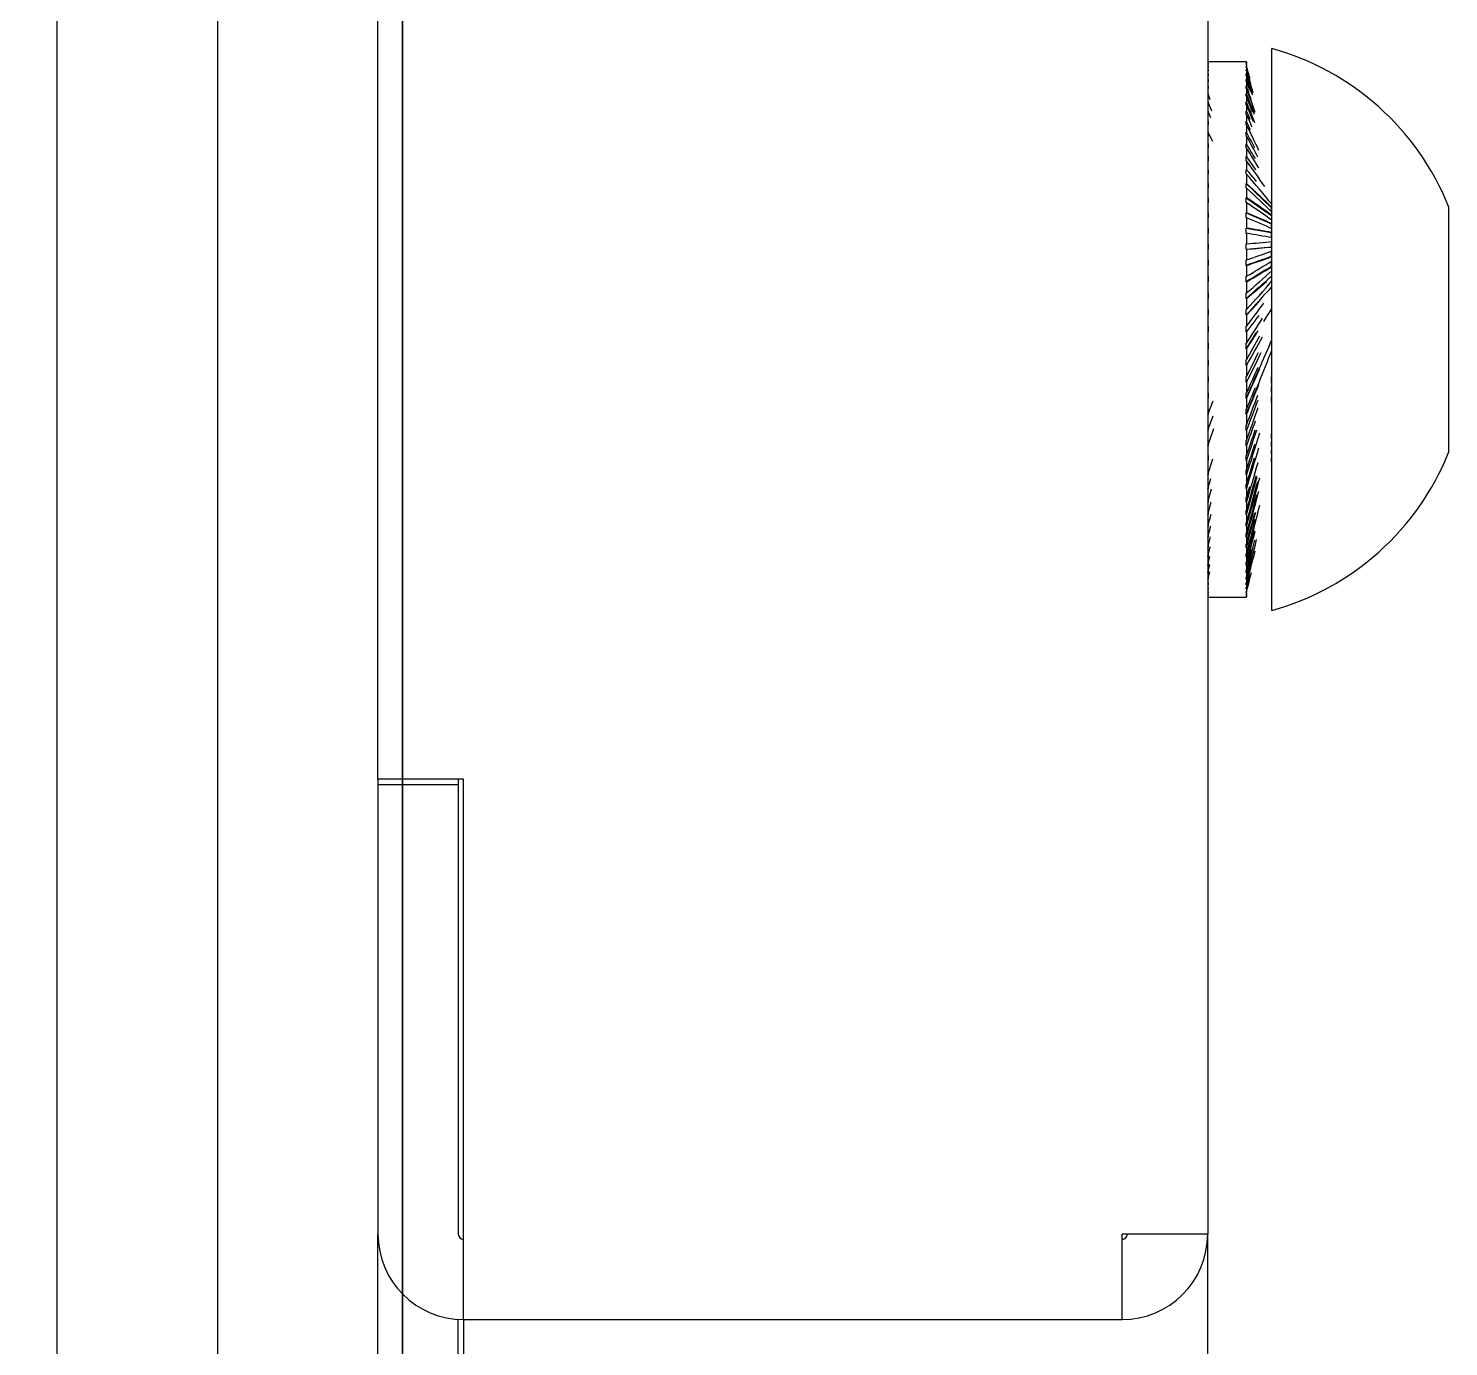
# Model space of a CAD drawing. Header units: millimetres. Extents: x -18178 to 96133, y -22425 to 61598.
# Drawn here: x 42438.01 to 42464.54, y 52346.63 to 52371.26 of the extents above; entities that cross this region are included whole.
import ezdxf

# ---------------------------------------------------------------- set-up
doc = ezdxf.new("R2010")
doc.units = ezdxf.units.MM
for name, color, linetype in [('10H46910P0610B', 7, 'Continuous'), ('10H46911P06B', 7, 'Continuous'), ('CH1775FE', 7, 'Continuous'), ('EAE-UPS PANEL-VERTV.', 7, 'Continuous'), ('RG0999FE', 7, 'Continuous'), ('RG1047FE', 7, 'Continuous'), ('RG1110FE', 7, 'Continuous'), ('SALDATURA_5X5_SP', 7, 'Continuous')]:
    doc.layers.add(name, color=color, linetype=linetype)
doc.layers.add('E-ELEC-EQPM', color=7, linetype='Continuous', lineweight=35)

# ---------------------------------------------------------------- blocks, each defined once
blk = doc.blocks.new('A$Ccc32f15b')
at = {"layer": '10H46910P0610B', "color": 7, "linetype": 'Continuous'}
for p, q in [((46.255, 45.225), (46.3118, 45.225)), ((46.255, 45.225), (46.255, 45.225)), ((46.3118, 45.225), (46.3132, 45.225)), ((46.3132, 45.225), (46.4268, 45.225)), ((46.4268, 45.225), (46.4282, 45.225)), ((46.4282, 45.225), (46.485, 45.225)), ((46.6325, 45.06), (46.1075, 45.06)), ((46.22, 45.0001), (46.22, 45)), ((46.2507, 45.0001), (46.2507, 45)), ((46.4893, 45.0001), (46.4893, 45)), ((46.52, 45), (46.52, 45.0001))]:
    blk.add_line(p, q, dxfattribs=at)
for centre, start, end in [((46.3484, 44.9931), 111.9331, 164.4773), ((46.3916, 44.9931), 15.5227, 68.0669)]:
    blk.add_arc(centre, 0.25, start, end, dxfattribs=at)
at = {"layer": '10H46911P06B', "color": 7, "linetype": 'Continuous'}
for p, q in [((46.2336, 45.0358), (46.2563, 45.0596)), ((46.247, 45.0358), (46.2636, 45.0596)), ((46.2605, 45.0596), (46.2563, 45.0596)), ((46.2609, 45.0358), (46.2713, 45.0596)), ((46.276, 45.0596), (46.2713, 45.0596)), ((46.2752, 45.0358), (46.2794, 45.0596)), ((46.2843, 45.0596), (46.2794, 45.0596)), ((46.2929, 45.0596), (46.2879, 45.0596)), ((46.295, 45.0358), (46.2929, 45.0596)), ((46.3019, 45.0596), (46.2966, 45.0596)), ((46.3111, 45.0596), (46.3057, 45.0596)), ((46.4194, 45.0596), (46.4139, 45.0596)), ((46.4289, 45.0596), (46.4234, 45.0596)), ((46.4381, 45.0596), (46.4328, 45.0596)), ((46.472, 45.0596), (46.4674, 45.0596)), ((46.4795, 45.0596), (46.4752, 45.0596)), ((46.4866, 45.0596), (46.4826, 45.0596)), ((46.4933, 45.0596), (46.4895, 45.0596)), ((46.12, 45.0363), (46.1203, 45.0363)), ((46.12, 45.0363), (46.12, 45.0358)), ((46.12, 45.0358), (46.12, 45.0006)), ((46.1203, 45.0363), (46.1203, 45.0358)), ((46.1203, 45.0358), (46.1207, 45.0359)), ((46.1207, 45.0358), (46.1203, 45.0358)), ((46.1207, 45.0363), (46.1216, 45.0363)), ((46.1207, 45.0363), (46.1207, 45.0358)), ((46.1216, 45.0363), (46.1216, 45.0358)), ((46.1216, 45.0358), (46.1223, 45.036)), ((46.1223, 45.0358), (46.1216, 45.0358)), ((46.1223, 45.0363), (46.1239, 45.0363)), ((46.1223, 45.0363), (46.1223, 45.0358)), ((46.1239, 45.0363), (46.1239, 45.0358)), ((46.1239, 45.0358), (46.1249, 45.0361)), ((46.1249, 45.0358), (46.1239, 45.0358)), ((46.1249, 45.0363), (46.1271, 45.0363)), ((46.1249, 45.0363), (46.1249, 45.0358)), ((46.1271, 45.0363), (46.1271, 45.0358)), ((46.1271, 45.0358), (46.1284, 45.0362)), ((46.1284, 45.0358), (46.1271, 45.0358)), ((46.1284, 45.0363), (46.1313, 45.0363)), ((46.1284, 45.0363), (46.1284, 45.0358)), ((46.1313, 45.0358), (46.133, 45.0363)), ((46.1313, 45.0363), (46.1313, 45.0358)), ((46.133, 45.0358), (46.1313, 45.0358)), ((46.133, 45.0363), (46.1365, 45.0363)), ((46.133, 45.0363), (46.133, 45.0358)), ((46.1365, 45.0358), (46.1459, 45.0388)), ((46.1365, 45.0363), (46.1365, 45.0358)), ((46.1384, 45.0358), (46.1365, 45.0358)), ((46.1384, 45.0363), (46.1426, 45.0363)), ((46.1384, 45.0363), (46.1384, 45.0358)), ((46.1426, 45.0358), (46.167, 45.044)), ((46.1426, 45.0363), (46.1426, 45.0358)), ((46.1448, 45.0358), (46.1426, 45.0358)), ((46.1448, 45.0363), (46.1495, 45.0363)), ((46.1448, 45.0363), (46.1448, 45.0358)), ((46.1495, 45.0363), (46.1495, 45.0358)), ((46.1521, 45.0358), (46.1495, 45.0358)), ((46.1521, 45.0363), (46.1574, 45.0363)), ((46.1521, 45.0363), (46.1521, 45.0358)), ((46.1574, 45.0363), (46.1574, 45.0358)), ((46.1602, 45.0358), (46.1574, 45.0358)), ((46.1602, 45.0363), (46.166, 45.0363)), ((46.1602, 45.0363), (46.1602, 45.0358)), ((46.166, 45.0363), (46.166, 45.0358)), ((46.1691, 45.0358), (46.166, 45.0358)), ((46.1691, 45.0363), (46.1755, 45.0363)), ((46.1691, 45.0363), (46.1691, 45.0358)), ((46.1755, 45.0363), (46.1755, 45.0358)), ((46.1789, 45.0358), (46.1755, 45.0358)), ((46.1789, 45.0363), (46.1857, 45.0363)), ((46.1789, 45.0363), (46.1789, 45.0358)), ((46.1857, 45.0363), (46.1857, 45.0358)), ((46.1894, 45.0358), (46.1857, 45.0358)), ((46.1894, 45.0363), (46.1967, 45.0363)), ((46.1894, 45.0363), (46.1894, 45.0358)), ((46.1967, 45.0363), (46.1967, 45.0358)), ((46.2006, 45.0358), (46.1967, 45.0358)), ((46.2006, 45.0363), (46.2084, 45.0363)), ((46.2006, 45.0363), (46.2006, 45.0358)), ((46.2084, 45.0363), (46.2084, 45.0358)), ((46.2125, 45.0358), (46.2084, 45.0358)), ((46.2125, 45.0363), (46.2207, 45.0363)), ((46.2125, 45.0363), (46.2125, 45.0358)), ((46.2207, 45.0363), (46.2207, 45.0358)), ((46.225, 45.0358), (46.2207, 45.0358)), ((46.225, 45.0363), (46.2336, 45.0363)), ((46.225, 45.0363), (46.225, 45.0358)), ((46.2336, 45.0363), (46.2336, 45.0358)), ((46.238, 45.0358), (46.2336, 45.0358)), ((46.238, 45.0363), (46.247, 45.0363)), ((46.238, 45.0363), (46.238, 45.0358)), ((46.247, 45.0363), (46.247, 45.0358)), ((46.2516, 45.0358), (46.247, 45.0358)), ((46.2516, 45.0363), (46.2609, 45.0363)), ((46.2516, 45.0363), (46.2516, 45.0358)), ((46.2609, 45.0363), (46.2609, 45.0358)), ((46.2657, 45.0358), (46.2609, 45.0358)), ((46.2657, 45.0363), (46.2752, 45.0363)), ((46.2657, 45.0363), (46.2657, 45.0358)), ((46.2752, 45.0363), (46.2752, 45.0358)), ((46.2802, 45.0358), (46.2752, 45.0358)), ((46.2802, 45.0363), (46.2899, 45.0363)), ((46.2802, 45.0363), (46.2802, 45.0358)), ((46.2899, 45.0363), (46.2899, 45.0358)), ((46.295, 45.0358), (46.2899, 45.0358)), ((46.295, 45.0363), (46.305, 45.0363)), ((46.295, 45.0363), (46.295, 45.0358)), ((46.305, 45.0363), (46.305, 45.0358)), ((46.3101, 45.0358), (46.305, 45.0358)), ((46.3101, 45.0363), (46.3203, 45.0363)), ((46.3101, 45.0363), (46.3101, 45.0358)), ((46.3203, 45.0363), (46.3203, 45.0358)), ((46.3255, 45.0358), (46.3203, 45.0358)), ((46.3255, 45.0363), (46.3357, 45.0363)), ((46.3255, 45.0363), (46.3255, 45.0358)), ((46.3357, 45.0363), (46.3357, 45.0358)), ((46.341, 45.0358), (46.3357, 45.0358)), ((46.341, 45.0363), (46.3514, 45.0363)), ((46.341, 45.0363), (46.341, 45.0358)), ((46.3514, 45.0363), (46.3514, 45.0358)), ((46.3566, 45.0358), (46.3514, 45.0358)), ((46.3566, 45.0363), (46.367, 45.0363)), ((46.3566, 45.0363), (46.3566, 45.0358)), ((46.367, 45.0363), (46.367, 45.0358)), ((46.3723, 45.0358), (46.367, 45.0358)), ((46.3723, 45.0363), (46.3827, 45.0363)), ((46.3723, 45.0363), (46.3723, 45.0358)), ((46.3827, 45.0363), (46.3827, 45.0358)), ((46.388, 45.0358), (46.3827, 45.0358)), ((46.388, 45.0363), (46.3984, 45.0363)), ((46.388, 45.0363), (46.388, 45.0358)), ((46.3984, 45.0363), (46.3984, 45.0358)), ((46.4037, 45.0358), (46.3984, 45.0358)), ((46.4037, 45.0363), (46.4139, 45.0363)), ((46.4037, 45.0363), (46.4037, 45.0358)), ((46.4139, 45.0363), (46.4139, 45.0358)), ((46.4191, 45.0358), (46.4139, 45.0358)), ((46.4191, 45.0363), (46.4293, 45.0363)), ((46.4191, 45.0363), (46.4191, 45.0358)), ((46.4293, 45.0363), (46.4293, 45.0358)), ((46.4344, 45.0358), (46.4293, 45.0358)), ((46.4344, 45.0363), (46.4444, 45.0363)), ((46.4344, 45.0363), (46.4344, 45.0358)), ((46.4444, 45.0363), (46.4444, 45.0358)), ((46.4495, 45.0358), (46.4444, 45.0358)), ((46.4495, 45.0363), (46.4593, 45.0363)), ((46.4495, 45.0363), (46.4495, 45.0358)), ((46.4593, 45.0363), (46.4593, 45.0358)), ((46.4642, 45.0358), (46.4593, 45.0358)), ((46.4642, 45.0363), (46.4738, 45.0363)), ((46.4642, 45.0363), (46.4642, 45.0358)), ((46.4738, 45.0363), (46.4738, 45.0358)), ((46.4786, 45.0358), (46.4738, 45.0358)), ((46.4786, 45.0363), (46.4878, 45.0363)), ((46.4786, 45.0363), (46.4786, 45.0358)), ((46.4878, 45.0363), (46.4878, 45.0358)), ((46.4925, 45.0358), (46.4878, 45.0358)), ((46.4925, 45.0363), (46.5015, 45.0363)), ((46.4925, 45.0363), (46.4925, 45.0358)), ((46.5015, 45.0363), (46.5015, 45.0358)), ((46.5059, 45.0358), (46.5015, 45.0358)), ((46.5059, 45.0363), (46.5145, 45.0363)), ((46.5059, 45.0363), (46.5059, 45.0358)), ((46.5145, 45.0363), (46.5145, 45.0358)), ((46.5188, 45.0358), (46.5145, 45.0358)), ((46.5188, 45.0363), (46.5271, 45.0363)), ((46.5188, 45.0363), (46.5188, 45.0358)), ((46.5271, 45.0363), (46.5271, 45.0358)), ((46.5312, 45.0358), (46.5271, 45.0358)), ((46.5312, 45.0363), (46.539, 45.0363)), ((46.5312, 45.0363), (46.5312, 45.0358)), ((46.539, 45.0363), (46.539, 45.0358)), ((46.5428, 45.0358), (46.539, 45.0358)), ((46.5428, 45.0363), (46.5502, 45.0363)), ((46.5428, 45.0363), (46.5428, 45.0358)), ((46.5502, 45.0363), (46.5502, 45.0358)), ((46.5538, 45.0358), (46.5502, 45.0358)), ((46.5538, 45.0363), (46.5607, 45.0363)), ((46.5538, 45.0363), (46.5538, 45.0358)), ((46.5607, 45.0363), (46.5607, 45.0358)), ((46.5641, 45.0358), (46.5607, 45.0358)), ((46.5641, 45.0363), (46.5705, 45.0363)), ((46.5641, 45.0363), (46.5641, 45.0358)), ((46.5705, 45.0363), (46.5705, 45.0358)), ((46.5736, 45.0358), (46.5705, 45.0358)), ((46.5736, 45.0363), (46.5795, 45.0363)), ((46.5736, 45.0363), (46.5736, 45.0358)), ((46.5795, 45.0363), (46.5795, 45.0358)), ((46.5823, 45.0358), (46.5795, 45.0358)), ((46.5823, 45.0363), (46.5876, 45.0363)), ((46.5823, 45.0363), (46.5823, 45.0358)), ((46.5876, 45.0363), (46.5876, 45.0358)), ((46.5902, 45.0358), (46.5876, 45.0358)), ((46.5902, 45.0363), (46.5949, 45.0363)), ((46.5902, 45.0363), (46.5902, 45.0358)), ((46.5949, 45.0363), (46.5949, 45.0358)), ((46.5972, 45.0358), (46.5949, 45.0358)), ((46.5972, 45.0363), (46.6013, 45.0363)), ((46.5972, 45.0363), (46.5972, 45.0358)), ((46.6013, 45.0363), (46.6013, 45.0358)), ((46.6033, 45.0358), (46.6013, 45.0358)), ((46.6033, 45.0363), (46.6068, 45.0363)), ((46.6033, 45.0363), (46.6033, 45.0358)), ((46.6068, 45.0363), (46.6068, 45.0358)), ((46.6085, 45.0358), (46.6068, 45.0358)), ((46.6085, 45.0363), (46.6114, 45.0363)), ((46.6085, 45.0363), (46.6085, 45.0358)), ((46.6114, 45.0363), (46.6114, 45.0358)), ((46.6127, 45.0358), (46.6114, 45.0358)), ((46.6127, 45.0363), (46.615, 45.0363)), ((46.6127, 45.0363), (46.6127, 45.0358)), ((46.615, 45.0363), (46.615, 45.0358)), ((46.616, 45.0358), (46.615, 45.0358)), ((46.616, 45.0363), (46.6176, 45.0363)), ((46.616, 45.0363), (46.616, 45.0358)), ((46.6176, 45.0363), (46.6176, 45.0358)), ((46.6183, 45.0358), (46.6176, 45.0358)), ((46.6183, 45.0363), (46.6193, 45.0363)), ((46.6183, 45.0363), (46.6183, 45.0358)), ((46.6193, 45.0363), (46.6193, 45.0358)), ((46.6196, 45.0358), (46.6193, 45.0358)), ((46.6196, 45.0363), (46.62, 45.0363)), ((46.6196, 45.0363), (46.6196, 45.0358)), ((46.62, 45.0363), (46.62, 45.0358)), ((46.62, 45.0363), (46.62, 45.0358)), ((46.62, 45.0358), (46.62, 45.0358)), ((46.62, 45.0006), (46.62, 45.0358)), ((46.12, 45.0006), (46.12, 45.0001)), ((46.12, 45.0006), (46.12, 45.0006)), ((46.12, 45.0001), (46.1203, 45.0001)), ((46.1203, 45.0006), (46.1203, 45.0001)), ((46.1207, 45.0006), (46.1203, 45.0006)), ((46.1207, 45.0006), (46.1207, 45.0001)), ((46.1207, 45.0001), (46.1216, 45.0001)), ((46.1216, 45.0006), (46.1216, 45.0001)), ((46.1223, 45.0006), (46.1216, 45.0006)), ((46.1223, 45.0006), (46.1223, 45.0001)), ((46.1223, 45.0001), (46.1239, 45.0001)), ((46.1239, 45.0006), (46.1239, 45.0001)), ((46.1249, 45.0006), (46.1239, 45.0006)), ((46.1249, 45.0006), (46.1249, 45.0001)), ((46.1249, 45.0001), (46.1271, 45.0001)), ((46.1271, 45.0006), (46.1271, 45.0001)), ((46.1284, 45.0006), (46.1271, 45.0006)), ((46.1284, 45.0006), (46.1284, 45.0001)), ((46.1284, 45.0001), (46.1313, 45.0001)), ((46.1313, 45.0006), (46.1313, 45.0001)), ((46.133, 45.0006), (46.1313, 45.0006)), ((46.133, 45.0006), (46.133, 45.0001)), ((46.133, 45.0001), (46.1365, 45.0001)), ((46.1365, 45.0006), (46.1365, 45.0001)), ((46.1384, 45.0006), (46.1365, 45.0006)), ((46.1384, 45.0006), (46.1384, 45.0001)), ((46.1384, 45.0001), (46.1426, 45.0001)), ((46.1426, 45.0006), (46.1426, 45.0001)), ((46.1448, 45.0006), (46.1426, 45.0006)), ((46.1448, 45.0006), (46.1448, 45.0001)), ((46.1448, 45.0001), (46.1495, 45.0001)), ((46.1495, 45.0001), (46.155, 45.002)), ((46.1495, 45.0006), (46.1495, 45.0001)), ((46.1521, 45.0006), (46.1495, 45.0006)), ((46.1521, 45.0006), (46.1521, 45.0001)), ((46.1521, 45.0001), (46.1574, 45.0001)), ((46.1574, 45.0001), (46.1658, 45.0034)), ((46.1574, 45.0006), (46.1574, 45.0001)), ((46.1602, 45.0006), (46.1574, 45.0006)), ((46.1602, 45.0006), (46.1602, 45.0001)), ((46.1602, 45.0001), (46.166, 45.0001)), ((46.166, 45.0001), (46.1721, 45.0026)), ((46.166, 45.0006), (46.166, 45.0001)), ((46.1691, 45.0006), (46.166, 45.0006)), ((46.1691, 45.0006), (46.1691, 45.0001)), ((46.1691, 45.0001), (46.1755, 45.0001)), ((46.1755, 45.0006), (46.1755, 45.0001)), ((46.1789, 45.0006), (46.1755, 45.0006)), ((46.1789, 45.0006), (46.1789, 45.0001)), ((46.1789, 45.0001), (46.1857, 45.0001)), ((46.1857, 45.0001), (46.1941, 45.0044)), ((46.1857, 45.0006), (46.1857, 45.0001)), ((46.1894, 45.0006), (46.1857, 45.0006)), ((46.1894, 45.0006), (46.1894, 45.0001)), ((46.1894, 45.0001), (46.1967, 45.0001)), ((46.1967, 45.0006), (46.1967, 45.0001)), ((46.2006, 45.0006), (46.1967, 45.0006)), ((46.2006, 45.0006), (46.2006, 45.0001)), ((46.2006, 45.0001), (46.2084, 45.0001)), ((46.2084, 45.0006), (46.2084, 45.0001)), ((46.2125, 45.0006), (46.2084, 45.0006)), ((46.2125, 45.0006), (46.2125, 45.0001)), ((46.2125, 45.0001), (46.2207, 45.0001)), ((46.2207, 45.0006), (46.2207, 45.0001)), ((46.225, 45.0006), (46.2207, 45.0006)), ((46.225, 45.0006), (46.225, 45.0001)), ((46.225, 45.0001), (46.2336, 45.0001)), ((46.2336, 45.0006), (46.2336, 45.0001)), ((46.238, 45.0006), (46.2336, 45.0006)), ((46.238, 45.0006), (46.238, 45.0001)), ((46.238, 45.0001), (46.247, 45.0001)), ((46.247, 45.0006), (46.247, 45.0001)), ((46.2516, 45.0006), (46.247, 45.0006)), ((46.2516, 45.0006), (46.2516, 45.0001)), ((46.2516, 45.0001), (46.2609, 45.0001)), ((46.2609, 45.0006), (46.2609, 45.0001)), ((46.2657, 45.0006), (46.2609, 45.0006)), ((46.2657, 45.0006), (46.2657, 45.0001)), ((46.2657, 45.0001), (46.2752, 45.0001)), ((46.2752, 45.0006), (46.2752, 45.0001)), ((46.2802, 45.0006), (46.2752, 45.0006)), ((46.2802, 45.0006), (46.2802, 45.0001)), ((46.2802, 45.0001), (46.2899, 45.0001)), ((46.2899, 45.0006), (46.2899, 45.0001)), ((46.295, 45.0006), (46.2899, 45.0006)), ((46.295, 45.0006), (46.295, 45.0001)), ((46.295, 45.0001), (46.305, 45.0001)), ((46.305, 45.0006), (46.305, 45.0001)), ((46.3101, 45.0006), (46.305, 45.0006)), ((46.3101, 45.0006), (46.3101, 45.0001)), ((46.3101, 45.0001), (46.3203, 45.0001)), ((46.3203, 45.0006), (46.3203, 45.0001)), ((46.3255, 45.0006), (46.3203, 45.0006)), ((46.3255, 45.0006), (46.3255, 45.0001)), ((46.3255, 45.0001), (46.3357, 45.0001)), ((46.3357, 45.0006), (46.3357, 45.0001)), ((46.341, 45.0006), (46.3357, 45.0006)), ((46.341, 45.0006), (46.341, 45.0001)), ((46.341, 45.0001), (46.3514, 45.0001)), ((46.3514, 45.0006), (46.3514, 45.0001)), ((46.3566, 45.0006), (46.3514, 45.0006)), ((46.3566, 45.0006), (46.3566, 45.0001)), ((46.3566, 45.0001), (46.367, 45.0001)), ((46.367, 45.0006), (46.367, 45.0001)), ((46.3723, 45.0006), (46.367, 45.0006)), ((46.3723, 45.0006), (46.3723, 45.0001)), ((46.3723, 45.0001), (46.3827, 45.0001)), ((46.3827, 45.0006), (46.3827, 45.0001)), ((46.388, 45.0006), (46.3827, 45.0006)), ((46.388, 45.0006), (46.388, 45.0001)), ((46.388, 45.0001), (46.3984, 45.0001)), ((46.3984, 45.0006), (46.3984, 45.0001)), ((46.4037, 45.0006), (46.3984, 45.0006)), ((46.4037, 45.0006), (46.4037, 45.0001)), ((46.4037, 45.0001), (46.4139, 45.0001)), ((46.4139, 45.0006), (46.4139, 45.0001)), ((46.4191, 45.0006), (46.4139, 45.0006)), ((46.4191, 45.0006), (46.4191, 45.0001)), ((46.4191, 45.0001), (46.4293, 45.0001)), ((46.4293, 45.0006), (46.4293, 45.0001)), ((46.4344, 45.0006), (46.4293, 45.0006)), ((46.4344, 45.0006), (46.4344, 45.0001)), ((46.4344, 45.0001), (46.4444, 45.0001)), ((46.4495, 45.0001), (46.4366, 45.0052)), ((46.4444, 45.0006), (46.4444, 45.0001)), ((46.4495, 45.0006), (46.4444, 45.0006)), ((46.4495, 45.0006), (46.4495, 45.0001)), ((46.4495, 45.0001), (46.4593, 45.0001)), ((46.4642, 45.0001), (46.4505, 45.0052)), ((46.4593, 45.0006), (46.4593, 45.0001)), ((46.4642, 45.0006), (46.4593, 45.0006)), ((46.4786, 45.0001), (46.4624, 45.0057)), ((46.4642, 45.0006), (46.4642, 45.0001)), ((46.4642, 45.0001), (46.4738, 45.0001)), ((46.4738, 45.0006), (46.4738, 45.0001)), ((46.4786, 45.0006), (46.4738, 45.0006)), ((46.4786, 45.0006), (46.4786, 45.0001)), ((46.4786, 45.0001), (46.4878, 45.0001)), ((46.4878, 45.0006), (46.4878, 45.0001)), ((46.4925, 45.0006), (46.4878, 45.0006)), ((46.5059, 45.0001), (46.4909, 45.0047)), ((46.4925, 45.0006), (46.4925, 45.0001)), ((46.4925, 45.0001), (46.5015, 45.0001)), ((46.5015, 45.0006), (46.5015, 45.0001)), ((46.5059, 45.0006), (46.5015, 45.0006)), ((46.5059, 45.0006), (46.5059, 45.0001)), ((46.5059, 45.0001), (46.5145, 45.0001)), ((46.5188, 45.0001), (46.5093, 45.0029)), ((46.5145, 45.0006), (46.5145, 45.0001)), ((46.5188, 45.0006), (46.5145, 45.0006)), ((46.5312, 45.0001), (46.5188, 45.0036)), ((46.5188, 45.0006), (46.5188, 45.0001)), ((46.5188, 45.0001), (46.5271, 45.0001)), ((46.5271, 45.0006), (46.5271, 45.0001)), ((46.5312, 45.0006), (46.5271, 45.0006)), ((46.5428, 45.0001), (46.531, 45.0033)), ((46.5312, 45.0006), (46.5312, 45.0001)), ((46.5312, 45.0001), (46.539, 45.0001)), ((46.539, 45.0006), (46.539, 45.0001)), ((46.5428, 45.0006), (46.539, 45.0006)), ((46.5538, 45.0001), (46.5425, 45.0031)), ((46.5428, 45.0006), (46.5428, 45.0001)), ((46.5428, 45.0001), (46.5502, 45.0001)), ((46.5502, 45.0006), (46.5502, 45.0001)), ((46.5538, 45.0006), (46.5502, 45.0006)), ((46.5641, 45.0001), (46.5534, 45.0029)), ((46.5538, 45.0006), (46.5538, 45.0001)), ((46.5538, 45.0001), (46.5607, 45.0001)), ((46.5607, 45.0006), (46.5607, 45.0001)), ((46.5641, 45.0006), (46.5607, 45.0006)), ((46.5736, 45.0001), (46.5636, 45.0026)), ((46.5641, 45.0006), (46.5641, 45.0001)), ((46.5641, 45.0001), (46.5705, 45.0001)), ((46.5705, 45.0006), (46.5705, 45.0001)), ((46.5736, 45.0006), (46.5705, 45.0006)), ((46.5823, 45.0001), (46.5731, 45.0024)), ((46.5736, 45.0006), (46.5736, 45.0001)), ((46.5736, 45.0001), (46.5795, 45.0001)), ((46.5795, 45.0006), (46.5795, 45.0001)), ((46.5823, 45.0006), (46.5795, 45.0006)), ((46.5902, 45.0001), (46.582, 45.0021)), ((46.5823, 45.0006), (46.5823, 45.0001)), ((46.5823, 45.0001), (46.5876, 45.0001)), ((46.5876, 45.0006), (46.5876, 45.0001)), ((46.5902, 45.0006), (46.5876, 45.0006)), ((46.5972, 45.0001), (46.5896, 45.0019)), ((46.5902, 45.0006), (46.5902, 45.0001)), ((46.5902, 45.0001), (46.5949, 45.0001)), ((46.5949, 45.0006), (46.5949, 45.0001)), ((46.5972, 45.0006), (46.5949, 45.0006)), ((46.6033, 45.0001), (46.596, 45.0019)), ((46.5972, 45.0006), (46.5972, 45.0001)), ((46.5972, 45.0001), (46.6013, 45.0001)), ((46.6013, 45.0006), (46.6013, 45.0001)), ((46.6033, 45.0006), (46.6013, 45.0006)), ((46.6033, 45.0006), (46.6033, 45.0001)), ((46.6033, 45.0001), (46.6068, 45.0001)), ((46.6068, 45.0006), (46.6068, 45.0001)), ((46.6085, 45.0006), (46.6068, 45.0006)), ((46.6085, 45.0006), (46.6085, 45.0001)), ((46.6085, 45.0001), (46.6114, 45.0001)), ((46.6114, 45.0006), (46.6114, 45.0001)), ((46.6127, 45.0006), (46.6114, 45.0006)), ((46.6127, 45.0006), (46.6127, 45.0001)), ((46.6127, 45.0001), (46.615, 45.0001)), ((46.615, 45.0006), (46.615, 45.0001)), ((46.616, 45.0006), (46.615, 45.0006)), ((46.616, 45.0006), (46.616, 45.0001)), ((46.616, 45.0001), (46.6176, 45.0001)), ((46.6176, 45.0006), (46.6176, 45.0001)), ((46.6183, 45.0006), (46.6176, 45.0006)), ((46.6183, 45.0006), (46.6183, 45.0001)), ((46.6183, 45.0001), (46.6193, 45.0001)), ((46.6193, 45.0006), (46.6193, 45.0001)), ((46.6196, 45.0006), (46.6193, 45.0006)), ((46.6196, 45.0006), (46.6196, 45.0001)), ((46.6196, 45.0001), (46.62, 45.0001)), ((46.62, 45.0006), (46.62, 45.0001)), ((46.62, 45.0006), (46.62, 45.0001)), ((46.62, 45.0006), (46.62, 45.0006))]:
    blk.add_line(p, q, dxfattribs=at)
for centre, radius, start, end in [((46.7907, 44.2403), 0.9839, 124.2794, 125.9978), ((46.773, 44.4109), 0.8316, 128.6748, 131.2284), ((46.698, 44.6154), 0.6268, 134.8061, 137.8148), ((46.7754, 44.5519), 0.7235, 135.3799, 137.9707), ((46.7371, 44.7121), 0.5877, 143.6837, 146.513), ((46.8216, 44.6612), 0.6823, 144.2271, 146.6539), ((46.8814, 44.7791), 0.6717, 155.2734, 157.4891), ((46.9914, 44.7371), 0.785, 155.7023, 157.5944), ((47.6052, 44.8156), 1.3481, 169.5503, 170.5771), ((47.8426, 44.7783), 1.5836, 169.7503, 170.6241), ((43.6934, 44.8208), 2.6055, 4.7442, 5.2695), ((43.2422, 44.7842), 3.0632, 4.7203, 5.1671), ((45.5767, 44.7947), 0.7673, 18.3513, 20.2342), ((45.4569, 44.7547), 0.8985, 18.2632, 19.8689), ((51.8097, 46.9499), 5.8232, 198.94218, 199.18992), ((45.805, 44.7378), 0.5955, 30.088, 32.7716), ((45.7251, 44.6903), 0.6929, 29.9564, 32.2548), ((50.1592, 47.3652), 4.4859, 210.9281, 211.2831), ((45.8685, 44.6508), 0.6057, 39.5239, 42.5075), ((49.7677, 47.9991), 4.5303, 220.4558, 220.8525), ((45.882, 44.5352), 0.6865, 46.8713, 49.8609), ((45.7995, 44.592), 0.7004, 39.3711, 41.3675), ((49.7592, 48.8417), 5.1051, 227.8034, 228.2026), ((45.8743, 44.3929), 0.8104, 52.5569, 54.468), ((45.7838, 44.1115), 1.1047, 58.4072, 59.1686), ((45.8563, 44.226), 0.9664, 56.9874, 58.6197), ((45.8327, 44.0371), 1.1482, 60.4829, 61.7599), ((45.7555, 43.898), 1.3099, 60.3426, 61.6776), ((51.0314, 55.6172), 11.5368, 246.223, 246.51786), ((51.3401, 57.3347), 13.2356, 248.03787, 248.31498), ((45.7238, 43.663), 1.5393, 63.1464, 64.2879), ((45.6907, 43.4103), 1.788, 65.4191, 66.4015), ((45.534, 42.0269), 3.1625, 72.1019, 72.8482), ((47.0517, 41.8429), 3.3254, 105.9935, 106.2012), ((47.0244, 42.0664), 3.1025, 106.5553, 106.8097), ((47.1515, 41.6694), 3.519, 106.5545, 106.902), ((46.9952, 42.302), 2.8676, 107.3159, 107.5319), ((47.1182, 41.9358), 3.2533, 107.2922, 107.6276), ((46.9643, 42.546), 2.6243, 108.1293, 108.3877), ((46.9321, 42.7945), 2.3767, 109.0942, 109.4029), ((47.0459, 42.4928), 2.6984, 109.0466, 109.507), ((46.8989, 43.0438), 2.1288, 110.0454, 110.6109), ((47.0076, 42.7747), 2.418, 110.3334, 110.7203), ((46.865, 43.2897), 1.8845, 111.4179, 112.056), ((46.9685, 43.0528), 2.1419, 111.7126, 112.1713), ((46.8309, 43.5285), 1.6479, 113.4984, 113.7973), ((46.9291, 43.3229), 1.8744, 113.52, 113.9192), ((46.7974, 43.7564), 1.4229, 115.5587, 115.9144), ((46.8903, 43.5806), 1.6203, 115.1113, 116.0438), ((46.7652, 43.9698), 1.2137, 117.739, 118.517), ((46.853, 43.8219), 1.3839, 117.7312, 118.6545), ((46.7359, 44.1653), 1.0243, 120.8663, 121.7568), ((46.8189, 44.043), 1.1701, 120.819, 121.9025), ((46.7115, 44.3398), 0.8592, 124.8277, 125.8446), ((46.6962, 44.4907), 0.7237, 129.9264, 131.0705), ((45.815, 44.4613), 0.7899, 46.713, 48.0336), ((45.8056, 44.3003), 0.9289, 52.4016, 53.5955), ((45.7838, 44.1115), 1.1047, 56.839, 57.8968), ((50.1482, 51.0966), 7.1325, 238.04003, 238.18418), ((45.8063, 43.8293), 1.3513, 63.2784, 64.3409), ((45.7787, 43.6059), 1.5714, 65.5435, 66.5098), ((45.6572, 43.1439), 2.0515, 67.2825, 68.1339), ((45.751, 43.3703), 1.8045, 67.3999, 68.0929), ((45.7237, 43.1263), 2.0467, 68.9363, 69.777), ((45.6243, 42.868), 2.3253, 68.825, 69.5681), ((45.6974, 42.8777), 2.2939, 70.2178, 71.0385), ((45.5925, 42.5869), 2.6048, 70.112, 70.6528), ((45.5623, 42.305), 2.8853, 71.192, 71.7928), ((45.6725, 42.6285), 2.5421, 71.2931, 71.8637), ((45.6494, 42.3825), 2.7872, 72.1988, 72.725), ((45.508, 41.7568), 3.4317, 72.8697, 73.5367), ((45.6282, 42.1437), 3.0253, 72.9631, 73.4512), ((45.4846, 41.4991), 3.6888, 73.5172, 74.1154), ((45.5924, 41.7025), 3.4656, 74.1491, 74.704), ((45.4638, 41.2578), 3.9295, 74.0613, 74.5993), ((45.4458, 41.0368), 4.1502, 74.5153, 75.1631), ((45.5781, 41.507), 3.6608, 74.6008, 75.2206), ((45.6091, 41.9158), 3.2527, 73.6075, 73.7958), ((45.4309, 40.8394), 4.3472, 74.8894, 75.4755), ((45.5664, 41.3324), 3.835, 74.973, 75.538), ((45.4103, 40.5278), 4.6584, 75.4285, 76.0406), ((45.419, 40.6688), 4.5175, 75.1917, 75.623), ((45.5574, 41.1816), 3.9856, 75.2739, 75.7104), ((45.551, 41.0569), 4.1102, 75.5094, 75.9693), ((45.5475, 40.9602), 4.2067, 75.6844, 76.0982), ((45.4049, 40.4185), 4.7675, 75.6043, 75.9935), ((45.4039, 40.3014), 4.8845, 75.7858, 76.2356), ((45.4028, 40.3426), 4.8433, 75.7227, 76.0943), ((53.8734, 74.9059), 30.7453, 256.25777, 256.29698), ((45.5467, 40.8931), 4.2737, 75.8022, 76.0638), ((45.4084, 40.2955), 4.8904, 75.7948, 76.1742), ((45.5488, 40.8567), 4.3101, 75.865, 76.1135), ((53.9362, 75.395), 31.2337, 256.39547, 256.41008), ((45.5537, 40.8515), 4.3153, 75.8739, 76.1102), ((45.5717, 40.9345), 4.2324, 75.7299, 75.9812), ((45.5613, 40.8775), 4.2893, 75.8292, 75.9912), ((53.9725, 75.6607), 31.499, 256.46669, 256.47035), ((53.9819, 75.6988), 31.5371, 256.47586, 256.47893), ((53.9646, 75.5087), 31.3472, 256.43347, 256.43596), ((53.9207, 75.0934), 30.9325, 256.33875, 256.34066), ((53.8502, 74.4594), 30.2994, 256.18991, 256.19122), ((53.7538, 73.6169), 29.458, 255.98411, 255.98479)]:
    blk.add_arc(centre, radius, start, end, dxfattribs=at)
at = {"layer": 'CH1775FE', "color": 7, "linetype": 'Continuous'}
blk.add_line((2.32, 44.075), (91.07, 44.075), dxfattribs=at)
at = {"layer": 'RG0999FE', "color": 7, "linetype": 'Continuous'}
for p, q in [((-0.075, 45), (47.215, 45)), ((47.215, 45), (47.215, 44.92)), ((47.295, 44.92), (47.215, 44.92)), ((47.295, 44.305), (47.295, 44.92)), ((47.295, 44.305), (46.7901, 44.305)), ((46.7901, 44.305), (46.7901, 44.225)), ((46.795, 44.3), (47.215, 44.3)), ((46.795, 44.225), (46.795, 44.3)), ((46.7901, 44.225), (0.3498, 44.225)), ((46.795, 44.225), (47.215, 44.225))]:
    blk.add_line(p, q, dxfattribs=at)
for centre, radius, start, end in [((47.215, 44.92), 0.08, 0, 90), ((47.215, 44.92), 0.005, 0, 90), ((47.215, 44.305), 0.005, 270, 360), ((47.215, 44.305), 0.08, 270, 0)]:
    blk.add_arc(centre, radius, start, end, dxfattribs=at)
at = {"layer": 'RG1047FE', "color": 7, "linetype": 'Continuous'}
for p, q in [((47.4052, 45), (47.215, 45)), ((47.3454, 44.3), (47.2948, 44.3)), ((47.295, 44.305), (47.345, 44.305)), ((48.57, 44.225), (47.215, 44.225))]:
    blk.add_line(p, q, dxfattribs=at)
at = {"layer": 'RG1110FE', "color": 7, "linetype": 'Continuous'}
blk.add_line((37.57, 43.925), (92.07, 43.925), dxfattribs=at)
at = {"layer": 'SALDATURA_5X5_SP', "color": 7, "linetype": 'Continuous'}
for p, q in [((46.7901, 44.3), (46.795, 44.3)), ((46.7901, 44.225), (46.795, 44.225))]:
    blk.add_line(p, q, dxfattribs=at)
blk = doc.blocks.new('ups-panel')
at = {"layer": 'EAE-UPS PANEL-VERTV.', "xscale": 20, "yscale": 20, "zscale": 20}
blk.add_blockref('A$Ccc32f15b', (5.1, -450.025, 1985.5), dxfattribs=at)

msp = doc.modelspace()

# ---------------------------------------------------------------- linework, layer by layer
at = {"layer": 'E-ELEC-EQPM'}
msp.add_lwpolyline([(41530.00043, 52699.1355), (42445.00043, 52699.1355), (42445.00043, 50045.1355), (41530.00043, 50045.1355)], close=True, dxfattribs=at)

# ---------------------------------------------------------------- block references
at = {"layer": 'EAE-UPS PANEL-VERTV.', "rotation": 270}
msp.add_blockref('ups-panel', (42010.0646, 53298.13576), dxfattribs=at)

doc.saveas('drawing.dxf')
